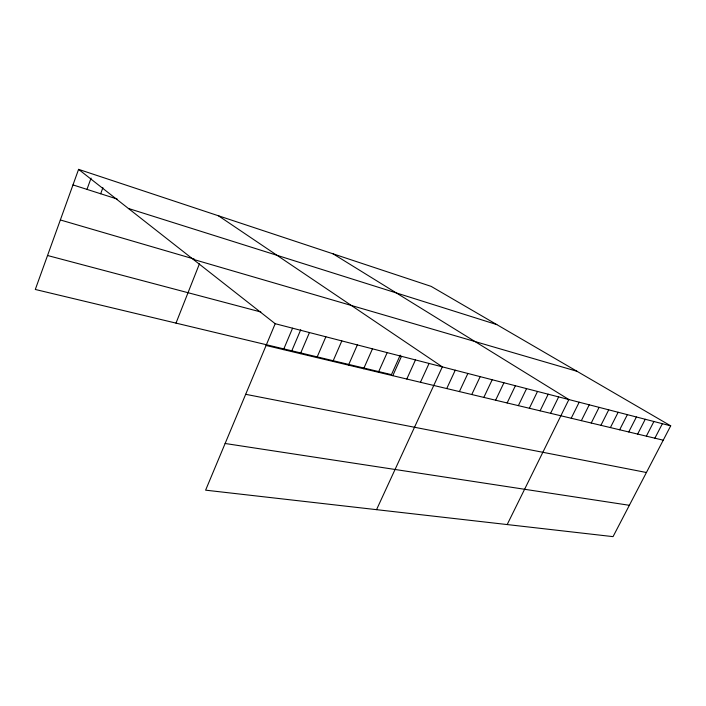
<?xml version="1.0" encoding="UTF-8"?>
<svg xmlns="http://www.w3.org/2000/svg" width="706" height="706" viewBox="0 0 706 706"><rect width="100%" height="100%" fill="white"/><g stroke="black" fill="none" stroke-linecap="round" stroke-linejoin="round"><path stroke-width="1.06" d="M78.587 169.361L275.19 323.701L205.614 490.167L613.046 536.639L670.7 425.842L431.154 286.38L78.587 169.361L35.3 289.469L391.459 374.639L400.223 355.153M86.97 189.384L91.074 178.106M100.676 193.762L102.908 187.681M175.997 323.119L199.436 263.823M283.512 349.638L292.566 328.193M291.799 350.803L300.738 329.728M300.438 353.671L309.449 332.552M316.897 357.598L325.863 336.788M332.905 361.41L341.828 340.91M348.482 365.126L357.351 344.916M363.643 368.744L372.468 348.826M378.407 372.265L387.179 352.621M392.783 375.689L401.502 356.318M406.788 379.034L415.463 359.928M420.449 382.281L429.063 363.44M376.545 509.661L442.327 366.864L218.428 215.771M446.739 388.556L455.255 370.2M459.403 391.574L467.875 373.465M471.767 394.522L480.177 376.642M483.831 397.399L492.197 379.74M495.621 400.214L503.925 382.776M507.129 402.958L515.389 385.732M518.372 405.632L526.579 388.618M529.359 408.253L537.513 391.451M540.099 410.813L548.2 394.204M550.601 413.319L558.658 396.904M507.182 524.558L568.877 399.543L332.967 253.789M571.216 418.234L579.176 402.208M581.338 420.652L589.245 404.803M591.24 423.009L599.094 407.344M600.921 425.321L608.722 409.833M610.399 427.58L618.147 412.269M619.665 429.786L627.369 414.651M628.746 431.957L636.406 416.981M637.642 434.075L645.249 419.267M646.352 436.149L653.906 421.5M654.877 438.188L662.387 423.697M225.126 443.492L629.355 505.293M245.679 394.31L646.422 472.499M266.091 345.481L663.243 440.182M275.19 323.701L670.7 425.842M47.54 255.51L260.858 311.99M193.215 259.349L577.014 371.294M60.354 219.963L194.256 259.076M128.386 208.455L496.821 324.61M72.983 184.91L117.161 199.03"/></g></svg>
